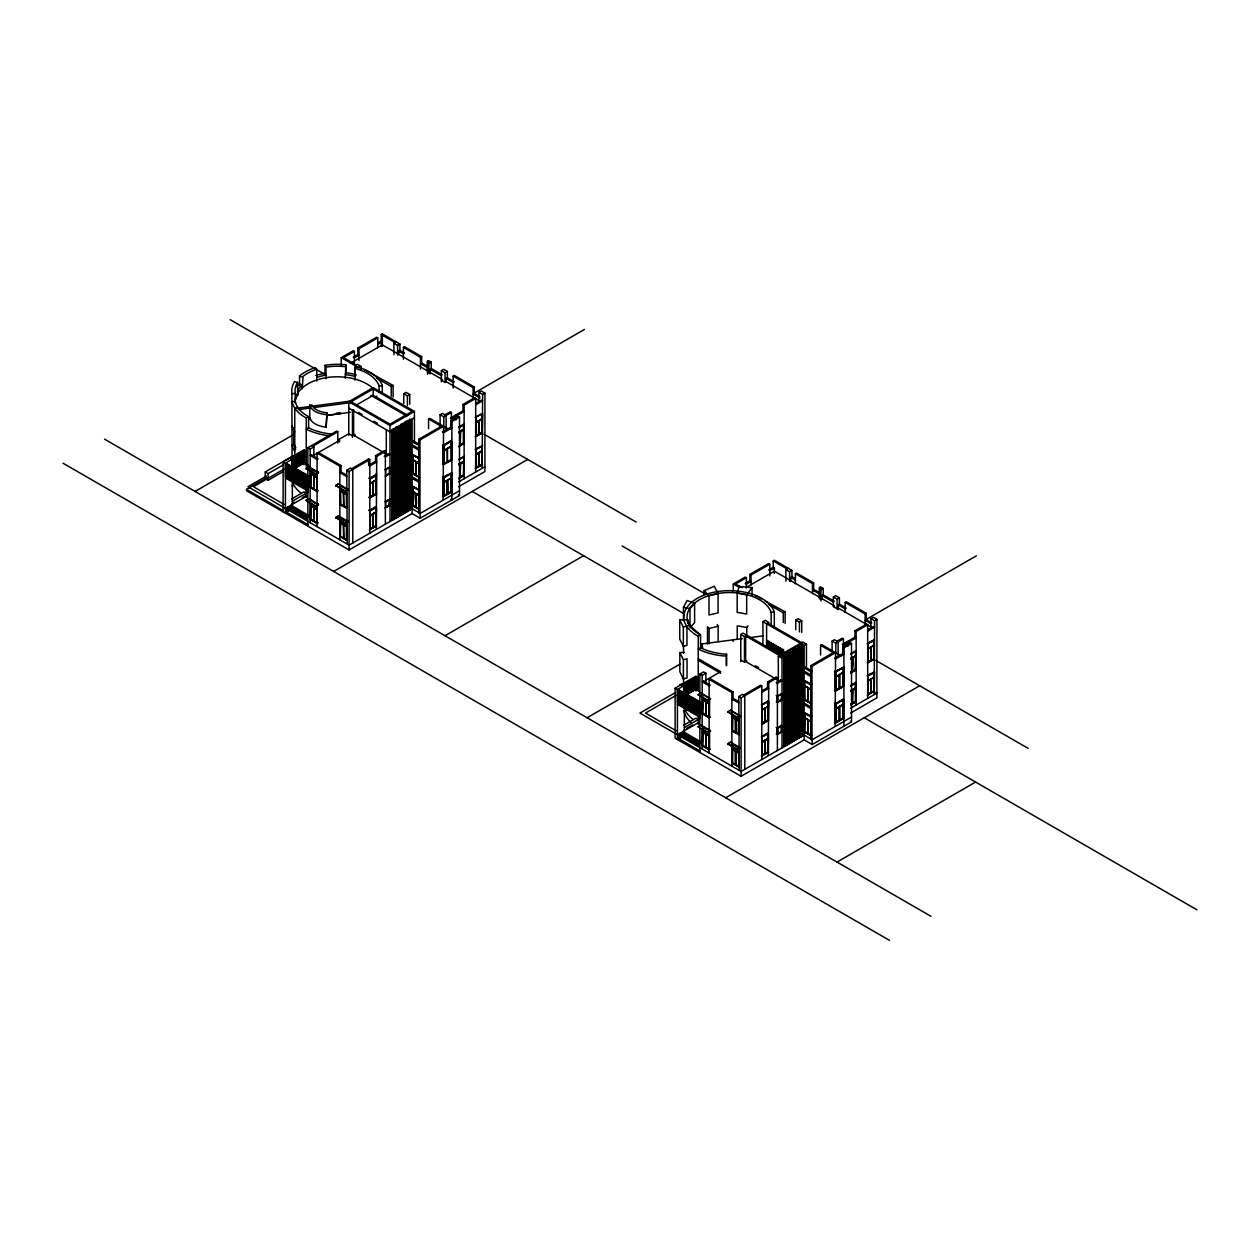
<?xml version="1.0" encoding="UTF-8"?>
<svg xmlns="http://www.w3.org/2000/svg" width="1260" height="1260" viewBox="0 0 1260 1260"><rect width="100%" height="100%" fill="white"/><g stroke="black" fill="none" stroke-linecap="round" stroke-linejoin="round"><path stroke-width="1.5" d="M726.358 656.113L726.563 654.223A48.038 27.736 0 0 1 700.56 647.766L698.245 649.089A50.053 28.901 0 0 0 726.358 656.113L726.358 665.563M752.047 587.617L746.676 594.862L746.676 614.061L737.179 612.344L737.179 593.129L739.1 586.42L752.047 587.617L752.047 595.287M345.287 378.331L345.839 364.786A45.691 26.381 0 0 0 325.946 365.18L325.048 365.337L325.048 375.007M737.305 592.956L737.856 591.113M310.495 419.533L309.739 417.659A19.546 11.277 0 0 0 326.12 427.108L327.002 412.808A18.286 10.553 0 0 1 311.803 404.901L309.739 405.184L309.739 419.265M326.12 427.108L327.002 412.808M683.487 620.692L683.487 607.241L687.109 600.5L694.622 603.43L694.622 622.629L690.008 627.795L690.008 608.596L694.622 603.43M292.147 457.978A45.754 26.413 0 0 1 292.068 457.616L291.879 392.427A45.691 26.381 0 0 1 293.974 382.63L294.557 381.685L297.628 382.315L297.061 383.229A42.431 24.491 0 0 0 295.139 392.348L295.328 403.184M354.974 380.095L354.974 368.408L356.738 366.802A45.691 26.381 0 0 1 382.3 385.639L382.3 393.404M746.755 637.103L746.755 627.511L748.03 625.779M302.243 388.757L303.046 376.378A42.431 24.491 0 0 1 314.606 370.078L316.795 369.322L316.795 381.008M299.549 385.686L299.549 376.016L300.431 375.275A45.691 26.381 0 0 1 312.858 368.487L315.22 367.668L316.795 369.322M739.258 769.876L738.785 696.528L742.486 694.402L744.786 695.74L744.786 769.34M341.255 365.4L341.255 357.651L353.241 350.721L354.391 351.398L354.391 363.022M357.856 355.808L357.856 348.059L376.598 337.255L377.748 337.916L377.732 347.965M381.213 346.468L381.213 334.577L382.363 333.916L399.924 344.043L399.924 351.792M354.391 351.398L343.57 357.651L356.265 364.99M357.856 348.059L359.021 348.736L377.748 337.916M378.126 342.767L381.213 340.988L382.347 341.633L377.732 344.311M350.311 363.352L382.363 344.846L427.014 370.629M393.907 354.863L393.907 343.255L396.223 341.917M361.116 370.33L361.116 366.455L358.801 367.778L341.255 357.651M393.907 343.255L397.609 345.382L399.924 344.043M403.389 359.273L403.389 347.382L404.539 346.72L421.627 356.58L421.627 364.329M398.759 354.769L398.759 351.115L399.924 350.453L404.539 353.115M306.243 417.974L308.558 416.635A42.431 24.491 0 0 1 298.084 407.815L297.738 407.263A42.541 24.554 0 0 1 295.328 401.515L292.068 401.609A45.754 26.413 0 0 0 294.761 408.051L295.013 408.476A45.691 26.381 0 0 0 306.243 417.974L306.243 466.342M403.389 347.382L420.478 357.257L421.627 356.58M348.768 435.393L348.768 401.719L373.196 387.607L414.43 411.406L414.43 443.142M195.079 491.431L293.501 434.621M373.196 388.946L351.083 401.719L390.002 424.179L412.115 411.406L373.196 388.946L373.196 395.341L407.894 415.375M427.408 371.306L427.408 361.242L428.558 360.58L431.219 362.124L431.219 369.857M427.518 374.267L427.518 362.644L428.668 361.982L427.408 361.242M356.186 405.169L373.196 395.341M427.518 362.644L428.904 363.447L431.219 362.124M376.519 378.016L391.261 386.521L393.104 385.45L393.104 397.073M374.582 397.483L376.897 396.144M430.054 373.984L430.054 369.18L431.219 368.518L442.134 374.818M427.518 372.251L430.054 372.377L440.969 378.677M283.342 471.508L268.144 480.28L265.246 478.611L265.246 471.949L292.273 456.341M283.122 511.859L283.122 461.853L303.928 449.836L304.621 450.639L290.745 458.656L290.052 457.852L292.351 459.191L292.351 472.658M307.849 526.144L307.849 447.741L336.641 431.125L337.806 431.786L337.806 443.126M441.378 381.859L441.378 370.645L443.693 369.322L447.379 371.448L447.379 379.197M290.052 458.262L304.621 450.639M304.621 450.245L290.745 458.656M291.595 458.435L304.621 451.71L285.421 463.192L285.421 513.198M312.7 446.276L337.806 431.786M403.735 403.405L403.735 393.718L406.035 392.38L409.736 394.522L409.736 404.208M291.595 458.829L304.621 452.104M292.288 458.829L304.621 451.71M291.595 459.9L304.621 453.175L292.288 460.703M307.849 447.741L310.165 449.064L313.866 446.938L313.866 456.624L312.7 455.868L339.538 440.386L339.538 441.976M265.246 471.949L268.144 473.618L283.342 464.83M308.543 476.138L285.421 463.585L307.849 476.532M291.595 460.294L304.621 453.569M292.288 460.294L304.621 453.175M308.543 477.209L285.421 464.656L307.849 477.603M291.595 461.365L304.621 454.639L292.288 462.168M441.378 370.645L445.079 372.787L447.379 371.448M266.522 475.997L247.921 486.738L349.083 545.155L412.587 508.489M308.543 477.603L285.421 465.05L307.849 477.997M291.595 461.758L304.621 455.033M292.288 461.758L304.621 454.639M308.543 478.674L285.421 466.121L307.849 479.068M291.595 462.829L304.621 456.104L292.288 463.633M403.735 393.718L407.421 395.861L409.736 394.522M291.595 463.239L304.621 456.498M450.733 428.699L450.733 420.856L458.356 416.462L459.506 417.123L459.506 495.526L420.21 518.222L412.115 513.56L349.083 549.943L246.535 490.738L246.535 489.416L266.837 477.697M292.288 463.239L304.621 456.104M308.543 480.139L285.421 467.586L307.849 480.533M291.595 464.294L304.621 457.569L292.288 465.098M284.114 469.051L253.465 486.738L284.272 504.52M293.123 463.806L304.621 457.978M292.288 464.704L304.621 457.569M308.543 481.603L285.421 469.051L307.849 481.997M291.595 465.759L304.621 459.034L292.288 466.562M297.754 462.609L303.928 458.64M292.288 466.168L304.621 459.034M442.528 379.591L441.378 380.252L445.079 382.378L446.229 381.717L479.288 400.806M308.543 483.068L285.421 470.515L307.849 483.478M308.543 483.478L285.421 470.925L307.849 483.872M293.123 466.342L304.621 460.498L291.595 468.704M291.595 467.633L304.621 460.908M317.095 526.68L317.095 453.065L318.245 452.403L341.003 465.538L341.003 473.287M446.229 378.52L447.379 377.858L454.309 381.859L453.159 382.52L446.229 378.52L446.229 382.174M292.288 467.633L304.621 460.498M306.936 483.62L285.421 471.98L307.849 484.942M308.543 484.942L285.421 472.39L307.849 485.336M294.667 467.318L304.621 462.373L303.928 461.979M292.288 469.098L304.621 461.979M453.159 388.001L453.159 376.11L454.309 375.448L474.295 386.977L474.295 392.789M308.543 485.998L285.421 473.461L307.849 486.407M293.816 468.61L304.621 462.373M294.667 468.389L303.928 463.034L306.243 464.373A50.053 28.901 0 0 0 308.637 465.507M308.543 486.407L285.421 473.855L307.849 486.801M354.769 434.511L352.469 435.85L348.768 433.724L338.373 439.709L339.538 440.386M292.351 472.39L285.421 476.39L307.849 489.337M306.007 468.279L308.779 466.673L318.481 472.279L315.709 474.673L306.007 468.279L315.709 473.87L318.481 472.279M306.007 469.066L308.779 467.476L318.481 473.067M310.968 468.61L315.189 471.571M348.768 401.719L390.002 425.518L414.43 411.406M310.968 473.807L317.205 477.414L310.795 473.508L310.858 470.279M317.551 472.012L316.748 472.469L316.748 490.88L310.858 487.069L310.858 473.87M414.43 417.816L390.002 431.912L348.768 408.114M313.803 475.981L314.149 488.974M316.748 477.272L310.511 473.681L317.095 477.477M453.159 376.11L473.13 387.655L474.295 386.977M317.095 453.065L339.853 466.2L341.003 465.538M428.558 428.668L428.558 418.981L429.707 418.32L447.694 428.699M473.902 393.262L584.372 329.474M291.595 498.976L303.928 491.841L306.243 493.18M440.102 425.927L440.102 414.713L442.417 413.39L446.134 415.532L446.134 429.093M478.91 402.003L478.91 392.317L481.226 390.978L484.911 393.12L484.911 471.523L458.608 486.722M292.351 501.197L308.558 491.841M313.913 488.707L313.913 475.508L314.086 489.022M314.26 488.911L313.803 475.571M347.24 543.548L346.768 470.201L350.469 468.074L352.784 469.413L352.784 543.013M351.619 468.736L368.629 458.923L369.794 459.585L369.794 533.201M444.969 414.871L450.292 411.799L451.442 412.461L451.426 428.006M462.971 412.209L462.971 404.46L474.516 397.782L475.681 398.459L475.681 472.059M294.604 502.126L291.517 503.921L292.351 504.394M302.321 497.684L305.408 495.904M375.559 461.601L375.559 455.695L384.221 450.686L385.371 451.363L385.371 524.192M346.768 470.201L349.083 471.539L369.794 459.585M440.102 414.713L443.803 416.855L451.442 412.461M462.971 404.46L464.121 405.122L475.681 398.459M478.91 392.317L482.612 394.459L484.911 393.12M285.421 508.394L307.393 495.716M375.559 455.695L376.724 456.356L385.371 451.363M318.245 490.801L317.095 491.479L310.165 487.478L310.968 470.452M288.193 511.591L288.193 508.394L290.966 506.788L308.59 516.962M288.193 510.001L285.421 511.591L307.849 524.538M306.007 500.283L308.779 498.676L318.481 504.284L315.709 506.677L306.007 500.283L315.709 505.874L318.481 504.284M384.221 456.325L388.836 453.647L390.002 454.324L385.371 456.986M456.041 414.855L462.971 410.855L464.121 411.516L457.191 415.516L456.041 414.855L456.041 419.848M475.902 403.389L481.446 400.192L482.612 400.853L475.681 404.854M335.695 485.415L338.467 483.808L348.154 489.416L345.398 491.809L335.695 485.415L345.398 491.006L348.154 489.416M335.695 486.202L338.467 483.808M459.506 490.723L419.974 513.56L418.824 512.883L418.824 439.283L441.268 426.321L428.558 418.981M418.824 439.283L419.974 439.945L443.567 426.321L443.11 499.669M450.733 420.856L451.883 421.517L459.506 417.123M310.968 505.417L317.095 509.481M316.748 504.473L317.551 504.016M313.803 507.985L313.803 521.183L313.803 507.575M346.421 489.605L347.24 489.148M343.492 493.117L343.602 505.843M370.708 477.729L376.252 474.516M480.753 414.194L475.209 417.391L482.612 413.658L482.265 432.652L476.028 436.259L481.918 432.463L481.918 419.249M316.748 509.276L310.795 505.512M376.094 480.422L376.094 493.637L370.141 497.385L376.378 493.794L376.378 475.382L369.668 478.721L376.724 474.784L375.559 474.122M458.64 427.36L461.758 425.549M385.371 469.791L389.529 466.862M458.577 427.518L463.664 424.053M368.629 478.123L370.141 478.989L376.378 475.382M384.914 469.523L389.655 467.728L389.655 473.319L385.371 476.185L390.002 473.524L389.655 467.728M459.097 427.628L463.774 424.919L463.774 443.331L459.097 446.024M412.461 454.954L419.17 458.278L412.461 454.954L412.461 473.351L419.17 476.69L412.115 473.555L419.044 477.556M391.151 468.326L410.965 456.876M346.421 494.408L340.2 490.801L346.768 494.613M391.151 469.917L410.965 458.483M376.094 475.225L376.094 480.028L370.141 483.793M458.64 432.148L463.428 429.518L458.64 432.558M481.918 414.052L481.981 418.903L476.028 422.651M375.905 480.328L369.668 483.919L376.094 480.028M481.981 418.903L475.555 422.793L481.792 419.186M369.794 483.982L375.905 479.918M459.097 432.416L463.318 429.455M475.681 422.856L481.792 418.792M459.097 432.826L463.318 429.849M340.2 487.856L340.2 504.409L346.894 507.748L339.853 504.614L347.24 508.347L340.31 504.347M444.78 444.292L449.757 441.409M443.709 445.52L451.19 441.205L451.19 446.009L443.992 450.891L451.001 446.292M313.913 520.711L313.913 507.512L314.086 521.026M415.753 462.042L416.036 475.083M443.992 445.678L443.992 464.09L443.52 445.41L451.474 441.362L451.474 459.758L443.11 464.452L443.11 445.252M343.948 506.048L343.492 492.707M418.698 463.349L412.461 459.742L419.044 463.554M310.511 502.724L310.511 519.277L316.748 522.884L310.795 519.12L310.858 505.874M318.245 522.805L317.095 523.483L310.165 519.482L310.968 504.284M443.646 450.686L451.474 446.166L443.992 450.481M460.199 444.859L463.428 443.126L463.774 424.919M369.857 497.227L376.252 493.715M460.562 444.859L463.664 443.252L463.507 424.762M482.139 432.59L475.209 436.59L482.612 432.857L481.792 432.385L481.792 413.989M335.695 517.419L338.467 515.812L348.154 521.419L345.398 523.813L335.695 517.419L345.398 523.01L348.154 521.419M458.577 446.717L464.121 443.52L463.318 443.063M335.695 518.207L338.467 516.616L348.154 522.207M415.879 474.784L415.879 461.585L416.225 474.988M340.657 522.553L346.768 526.617M443.52 463.822L451.19 459.601L451.19 446.402M343.492 525.105L343.602 537.847M369.322 510.52L374.866 507.323M476.595 448.591L482.612 445.662L475.681 449.662M369.668 510.725L376.252 506.52M385.261 501.716L390.002 499.117L389.655 505.323L385.261 507.323L390.002 505.528L384.914 507.922M412.587 486.077L419.17 490.282L412.461 486.959L412.461 505.355L419.17 508.694L412.115 505.559L419.044 509.56M458.577 459.522L464.121 456.325L463.664 475.256M385.497 501.858L389.419 499.59M368.629 510.127L370.141 510.993L376.378 507.386L376.378 525.798L369.668 529.121L376.724 525.987L369.322 529.72M384.914 501.527L389.655 499.716L389.183 505.055M459.097 459.632L463.774 456.923L463.774 475.319L459.097 478.028M475.209 449.395L482.265 446.26L481.792 464.389L482.612 464.861L475.209 468.594M412.461 486.959L412.933 505.087M391.151 500.33L410.965 488.88M346.421 526.412L340.468 522.648L340.468 519.451M391.151 501.921L410.965 490.487M458.64 464.152L463.507 461.57M458.64 464.562L463.318 461.459M369.857 516.033L372.802 514.332M373.149 514.127L376.094 512.426L376.094 525.64L373.086 527.294M463.507 461.963L460.562 463.664L460.026 476.957M475.745 454.891L478.69 453.19M385.418 507.418L389.419 505.197L389.356 499.543M412.933 491.479L419.17 495.479L412.933 491.888M459.097 464.83L463.318 461.853M444.78 476.296L448.103 474.374M443.567 477.524L451.883 472.72L451.474 491.762M442.417 476.863L443.992 477.682L451.474 473.366L451.127 491.573L443.52 495.826L443.52 477.414M415.753 494.046L416.036 507.087L419.044 508.756M343.948 538.052L343.492 524.711M418.698 495.353L412.745 491.589L412.808 486.754M443.646 482.281L451.19 478.012L451.19 473.209M340.2 519.845L340.2 536.413L346.421 540.02L340.468 536.256L340.546 523.01M347.24 540.351L339.853 536.618L340.657 521.419M482.139 445.394L482.265 464.656L475.555 467.995L481.792 464.389M369.794 529.2L372.802 527.53L373.086 514.49M460.483 476.831L463.507 475.162M475.681 468.058L478.69 466.405L478.973 453.364M458.577 478.721L464.121 475.524L460.199 476.863L460.373 463.554M398.081 515.529L391.151 519.529L392.301 520.191L392.301 430.589M399.688 514.6L410.965 508.079M391.608 519.797L398.538 515.797M391.844 519.923L399.231 516.191M458.577 481.934L484.911 466.72M416.225 506.992C411.925 471.46 421.328 515.671 412.745 505.197L412.808 491.951M443.646 495.889L447.237 493.888L447.237 480.69M443.52 495.826L451.426 491.668M333.664 571.442L527.672 459.427M445.016 635.733L583.601 555.723M733.273 591.727L733.273 583.978L745.259 577.048L746.408 577.726L746.408 587.774M749.873 582.136L749.873 574.387L768.6 563.582L769.765 564.244L769.765 575.867M773.231 568.654L773.231 560.905L774.38 560.243L791.942 570.37L791.942 578.12M746.408 577.726L735.572 583.978L741.935 587.648M749.873 574.387L751.023 575.048L769.765 564.244M768.6 569.977L773.231 567.315L774.365 567.961L774.365 573.457M769.75 570.638L774.365 567.961M745.699 587.727L774.38 571.174L819.031 596.957M785.925 581.191L785.925 569.583L788.24 568.244M785.925 569.583L789.626 571.709L791.942 570.37M755.449 596.783L756.598 596.106L761.591 599.004M795.391 583.774L795.391 573.709L796.556 573.048L813.645 582.908L813.645 590.656M790.776 581.096L790.776 577.442L791.942 576.781L795.013 578.56M699.442 691.283A50.053 28.901 0 0 1 698.245 690.701L698.26 636.3L700.56 634.961A42.431 24.491 0 0 1 708.908 595.618A42.431 24.491 0 0 1 771.136 612.391L774.317 611.966L774.317 627.48M795.391 573.709L812.495 583.569L813.645 582.908M587.097 717.759L680.416 663.878M819.425 597.634L819.425 587.569L820.575 586.908L823.237 588.452L823.237 596.185M740.785 661.721L740.785 634.442L743.101 633.103L784.318 656.917L784.318 746.519L783.169 745.857M762.914 645.041L762.914 621.668L765.214 620.33L768.915 622.471L766.6 623.81L766.6 647.577M819.536 598.658L819.536 588.971L820.685 588.31L819.425 587.569M819.536 588.971L820.922 589.774L823.237 588.452M768.537 604.343L783.279 612.848L785.122 611.777L785.122 623.401M740.785 634.442L744.487 636.583L746.786 635.245M822.071 599.162L822.071 595.508L823.237 594.846L834.136 601.146M820.685 597.917L819.536 598.579L822.071 598.705L834.545 605.918L833.395 606.58L833.395 596.972L835.695 595.649L839.396 597.775L839.396 605.524M842.751 655.027L842.751 647.183L850.374 642.789L851.524 643.451L851.524 721.854L812.212 744.55L804.132 739.888L741.101 776.27L675.124 738.187L675.124 688.18L695.945 676.163L696.638 676.966L682.747 684.983L682.054 684.18L684.369 685.519L684.369 698.985M682.054 684.59L696.638 676.966M699.867 752.472L699.867 674.068L703.568 671.927L705.884 673.265L705.884 682.952M696.638 676.573L682.747 684.983M696.638 678.038L682.054 685.645L696.638 678.038L677.439 689.519L677.439 739.525L681.597 737.116M795.737 629.732L795.737 620.046L798.053 618.707L801.754 620.849L801.754 632.473M685.141 684.274L696.638 678.431M699.867 674.068L702.182 675.391L705.884 673.265M700.56 702.466L677.439 689.913L699.867 702.859M683.597 686.227L696.638 679.502L684.29 687.031M683.597 686.621L696.638 679.896M684.29 686.621L696.638 679.502M700.56 703.537L677.439 690.984L699.867 703.93M675.455 692.559L639.938 713.066L741.101 771.482L804.605 734.816M700.56 703.93L677.439 691.378L699.867 704.324M683.597 687.692L696.638 680.967L683.597 689.157M833.395 596.972L837.081 599.114L839.396 597.775M683.597 688.086L696.638 681.361M684.29 688.086L696.638 680.967M700.56 705.001L677.439 692.449L699.867 705.395M795.737 620.046L799.438 622.172L801.754 620.849M700.56 705.395L677.439 692.842L699.867 705.805M683.597 689.567L696.638 682.826L695.945 682.432M684.29 689.567L696.638 682.432M698.953 705.537L677.439 693.913L699.867 706.86M684.29 689.96L696.638 682.826M683.597 690.622L696.638 683.897L684.29 691.425M700.56 706.86L677.439 694.307L699.867 707.269M676.132 695.378L645.482 713.066L676.274 730.847M683.597 691.031L696.638 684.306M684.29 691.031L696.638 683.897M685.141 691.205L696.638 685.361L684.29 692.89M685.141 691.598L696.638 685.771M684.29 692.496L696.638 685.361M705.112 680.636L720.688 671.643L698.245 658.697M700.56 709.396L677.439 696.843L699.867 709.805M685.141 692.669L696.638 686.826L684.29 694.355M685.141 693.063L696.638 687.235M709.112 753.008L709.112 679.392L710.262 678.731L733.021 691.866L733.021 699.615M838.246 604.847L839.396 604.186L846.326 608.186L845.177 608.848L838.246 604.847L838.246 609.651M684.29 693.961L696.638 686.826M700.56 710.86L677.439 698.308L699.867 711.27M685.141 694.134L696.638 688.306L687.377 694.039M686.684 693.646L696.638 688.7M685.834 694.543L696.638 688.306M845.177 612.502L845.177 602.438L846.326 601.776L866.297 613.305L866.297 621.054M700.56 712.325L677.439 699.788L699.867 712.735M700.56 712.735L677.439 700.182L699.867 713.128M686.684 694.717L695.945 689.362L698.245 690.701M746.786 660.838L744.487 662.177L740.785 660.051M833.395 606.58L837.081 608.706L838.246 608.044L871.306 627.134M700.56 713.806L677.439 701.253L699.867 714.199M700.56 714.199L677.439 701.647L699.867 714.593M684.369 698.717L677.439 702.718L699.867 715.664M698.024 694.606L700.796 693L710.498 698.607L707.726 701.001L698.024 694.606L707.726 700.198L710.498 698.607M778.318 681.44L778.318 656.113L802.746 642.001L806.447 644.144L806.447 667.516M702.985 700.135L709.222 703.741L702.812 699.835M709.569 698.339L708.766 698.796L708.766 717.208L709.222 700.371M783.925 655.798L785.074 656.476L785.074 746.077L783.925 745.416L783.925 655.798L785.657 656.145L785.657 745.747M787.39 653.798L789.122 654.145L787.39 653.798L787.39 744.755M789.122 652.806L790.855 653.137L789.122 652.806L789.122 743.746L787.972 743.085M790.855 651.798L792.587 652.144L790.855 651.798L790.855 742.754L789.705 742.077M792.587 650.806L794.32 651.136L792.587 650.806L792.587 741.746L791.438 741.085M794.32 649.798L796.052 650.144L794.32 649.798L794.32 740.754L793.17 740.077M796.052 648.805L797.785 649.136L796.052 648.805L796.052 739.746L794.902 739.084M796.635 738.077L797.785 738.754L798.367 647.467L799.517 648.144L799.517 737.746L798.367 737.084M801.25 736.753L801.832 645.466L802.982 646.144L802.982 735.745L801.832 735.084M705.82 702.308L705.931 715.034M778.318 656.113L782.019 658.24L784.318 656.917M786.807 655.468L785.657 654.806L786.807 655.468L786.807 745.085M797.785 647.798L799.517 648.144M800.667 647.467L799.517 646.805L800.667 647.467L800.667 737.084M801.25 645.797L802.982 646.144M762.914 621.668L804.132 645.466L806.447 644.144M708.766 703.6L702.529 700.009L709.112 703.804M845.177 602.438L865.147 613.982L866.297 613.305M709.112 679.392L731.855 692.527L733.021 691.866M820.575 654.995L820.575 645.309L821.725 644.648L841.223 655.909M865.919 619.589L976.39 555.802M683.597 725.303L695.945 718.168L698.26 719.507L684.369 727.524M832.12 650.727L832.12 641.041L834.435 639.718L838.136 641.86L838.136 655.42M870.928 628.331L870.928 618.644L873.227 617.305L876.928 619.447L876.928 697.851L850.61 713.05M698.953 719.098L699.757 718.641M743.636 695.063L760.646 685.251L761.796 685.913L761.796 759.528M836.986 641.198L842.294 638.127L843.46 638.788L843.444 654.334M854.989 638.537L854.989 630.788L866.533 624.109L867.683 624.787L867.683 698.386M686.621 728.453L692.795 724.894M767.576 687.928L767.576 682.022L776.239 677.014L777.388 677.691L777.388 750.519M677.439 734.722L698.969 722.295M738.785 696.528L741.101 697.867L761.796 685.913M832.12 641.041L835.821 643.183L843.46 638.788M854.989 630.788L856.139 631.449L867.683 624.787M870.928 618.644L874.613 620.786L876.928 619.447M767.576 682.022L768.726 682.684L777.388 677.691M710.262 717.129L709.112 717.806L702.182 713.806L702.985 698.607M680.211 737.919L680.211 734.722L682.983 733.115L700.607 743.29M680.211 736.328L677.439 737.919L699.867 750.865M698.024 726.61L700.796 725.004L710.498 730.611L707.726 733.005L698.024 726.61L707.726 732.202L710.498 730.611M762.032 690.842L767.576 687.645L768.726 688.306L761.796 692.307M848.059 641.183L854.989 637.182L856.139 637.844L849.208 641.844L848.059 641.183L848.059 646.175M867.919 629.716L873.464 626.519L874.613 627.181L867.683 631.181M727.697 711.742L730.469 710.136L740.171 715.743L737.399 718.137L727.697 711.742L737.399 717.334L740.171 715.743M851.524 717.05L811.991 739.888L810.826 739.21L810.826 665.611L833.269 652.649L820.575 645.309M732.328 711.475L740.171 716.53M810.826 665.611L811.991 666.272L835.585 652.649L835.128 725.996M842.751 647.183L843.901 647.845L851.524 643.451M702.985 731.745C722.153 744.313 688.858 724.405 709.222 735.745M709.569 730.343L708.766 730.8L708.766 749.212L709.222 730.532M811.062 671.879L812.212 671.202L805.298 667.202L804.132 667.879L811.062 671.879L811.062 739.084M732.674 717.271L738.911 720.877L732.485 716.971M705.82 734.312L705.931 747.038M739.258 715.475L738.439 715.932L738.439 734.344L738.911 717.507M735.494 719.444L735.62 732.17M768.269 700.844L761.339 704.844L768.38 701.71L767.923 719.854L768.726 720.31L761.796 724.311L768.38 720.121L768.726 701.111L761.686 705.049M872.77 640.521L867.226 643.718L874.267 640.584L874.267 658.98L867.573 662.319L874.613 659.185L867.226 662.917M708.766 735.604L702.812 731.84M777.278 696.055L782.019 693.441L781.547 699.583L776.932 702.245L776.932 695.851M850.594 653.846L856.139 650.648L855.792 669.659L851.114 672.352M867.573 643.923L874.156 639.718M776.239 695.441L777.735 696.308L781.673 694.055L781.673 699.647L777.278 701.647L782.019 699.851L777.388 702.513L776.239 701.851M851.114 653.956L855.792 651.247L855.335 669.391L856.139 669.847L850.594 673.045M811.172 684.605L804.478 681.282L810.716 684.873L812.212 684.007M798.021 686.07L783.169 694.654L783.169 696.245L798.021 687.661M738.439 720.736L732.202 717.129L738.785 720.941M762.142 710.12L767.923 706.655M868.03 648.979L873.81 645.514M761.796 709.915L768.112 706.356L768.033 701.521M867.683 648.79L873.999 645.23M850.658 658.885L855.792 656.051L850.658 658.476L855.524 655.893L855.445 651.042M804.951 685.802L811.062 689.881L804.951 686.212M851.114 659.153L855.792 656.444L855.524 669.485C847.035 680.038 856.28 635.638 852.043 671.281M732.674 730.469L731.855 730.942L739.258 734.674M838.451 669.659L835.128 671.58L835.128 690.779L843.901 686.259L835.585 691.047L834.435 690.385M843.019 667.422L835.538 671.737L843.491 667.69L843.019 685.834L835.994 690.417L843.491 686.086L843.901 667.044L835.585 671.848L834.435 671.186M807.77 688.37L807.77 701.584L807.77 687.976M810.716 689.677L804.825 685.881L811.172 689.803M710.262 749.133L709.112 749.81L702.182 745.81L702.985 730.611M762.142 705.317L761.686 723.445L767.923 719.854M850.658 672.084L855.335 669.391M761.796 723.524L764.82 721.854L765.088 708.813M764.977 721.555L764.977 708.356L764.977 721.555L768.112 719.964L768.033 706.718M867.683 662.382L870.707 660.728L870.865 647.215L870.865 660.413M870.975 660.476L873.999 658.822L874.267 640.584M727.697 743.746L730.469 742.14L740.171 747.747L737.399 750.141L727.697 743.746L737.399 749.338L740.171 747.747M804.951 699.41L804.132 699.883L811.519 703.615M727.697 744.534L730.469 742.14M807.896 701.111L807.896 687.913L808.054 701.41M811.062 684.668L804.132 680.668L804.478 699.678L810.716 703.285L804.825 699.473L804.951 681.014M738.439 747.936L739.258 747.479M735.494 751.433L735.494 764.647L735.43 751.086M762.725 736.045L766.883 733.651M871.385 673.312L867.226 675.722L874.267 672.588L867.573 675.911M766.363 734.359L761.686 737.053L768.269 732.847M777.278 728.044L779.893 726.548M850.658 685.692L853.776 683.881M777.388 728.122L781.547 725.177M850.594 685.849L855.682 682.385M867.683 675.99L874.613 671.99L874.267 690.984L868.03 694.591L873.92 690.779L873.81 672.32M761.339 736.848L768.38 733.714L768.38 752.125L761.686 755.449L768.726 752.315L761.339 756.047M776.239 727.445L777.735 728.312L781.673 726.043L781.673 731.65L776.932 734.249L776.932 727.855M851.114 685.96L855.792 683.251L855.792 701.647L851.114 704.356M812.212 735.21L811.062 735.887L804.132 731.887L811.172 735.021L804.478 731.682L804.951 713.018L804.762 731.524L807.77 733.178M798.021 718.074L783.169 726.658L783.169 728.248L798.021 719.665M738.439 752.74L732.202 749.133L738.911 752.866M850.658 690.48L855.792 688.054L851.114 690.748M850.658 690.889L855.524 687.897L855.792 683.251M873.81 677.518L868.03 680.983M761.796 742.313L768.38 738.517L762.142 742.124M867.683 681.188L873.81 677.124M804.951 717.806L811.172 721.807L804.951 718.216M851.114 691.157L855.792 688.448L856.139 701.851L850.594 705.049M804.478 713.27L810.716 716.877L812.212 716.011M738.911 749.511L738.911 766.08L731.855 762.946L738.785 766.946L732.202 762.741L732.202 746.172M835.585 703.852L843.444 698.78M807.77 720.373L807.77 733.588L807.77 719.98L804.762 718.326M834.435 703.19L835.994 704.009L843.491 699.694L843.491 718.09L835.128 722.783L835.128 703.584M810.716 721.681L804.762 717.916M835.648 709.018L843.019 704.23M738.911 766.08L738.439 749.779M850.658 704.088L855.445 701.458L855.335 682.983M761.875 755.559L768.269 752.047M851.524 703.994L855.682 701.584M874.156 690.921L867.226 694.922L874.613 691.189L873.81 690.716M802.982 734.407L787.327 743.447L788.539 744.077L788.539 654.476M783.625 746.125L790.555 742.124M783.862 746.251L790.792 742.25M850.594 708.262L876.928 693.047L875.779 692.386M807.896 733.115L807.896 719.917L808.054 733.414L811.062 735.084M725.665 797.769L919.674 685.755M837.034 862.061L975.602 782.051M704.088 590.672L714.278 586.231L718.058 593.649L718.058 612.848L709.002 614.99L709.002 595.791L704.088 590.672L704.088 594.515M297.738 407.263L294.761 408.051L294.761 465.901M683.345 646.301L683.345 627.102L689.944 625.385L687.645 619.684L679.754 619.92L679.754 639.119L683.345 646.301L686.968 645.356L686.968 626.157M683.408 678.951L683.408 659.752L687.031 658.807L687.031 678.006L683.408 678.951L679.833 671.769L679.833 652.57L684.463 652.428M683.408 710.955L686.716 710.089M709.002 595.791L718.058 593.649M707.49 644.081L707.49 626.787L709.081 628.441L718.137 626.299L718.137 641.655M325.048 365.337L326.781 367.007A42.431 24.491 0 0 1 345.287 366.628M294.336 444.67L293.706 427.487M354.974 368.408L355.414 368.518A42.431 24.491 0 0 1 379.118 386.064L382.3 385.639M296.51 408.256L352.233 400.853M298.431 409.61L309.944 408.051M313.803 407.563L350.296 402.68M336.483 413.17L340.326 412.65M350.343 412.288L327.253 415.359L340.94 413.532M701.757 643.986L702.497 647.451L701.757 643.986L742.36 638.615M749.873 637.607L763.024 635.859M292.068 393.608L295.328 393.514M679.833 684.574L682.983 684.463M737.179 593.129L746.676 594.862M746.755 627.511L737.242 625.779L737.242 639.214M683.487 607.241L690.008 608.596M299.549 376.016L302.243 377.071M299.549 384.016L302.243 385.072A42.541 24.554 0 0 0 297.628 390.253M381.213 334.577L395.073 342.578M773.231 560.905L787.091 568.906M427.172 366.188L421.627 362.99L420.478 363.652L427.408 367.652M479.84 396.585L474.295 393.388L473.13 394.049L480.06 398.05M819.189 592.515L813.645 589.318L812.495 589.979L819.425 593.98M871.841 622.913L866.297 619.715L865.147 620.377L870.692 623.574M398.759 351.115L403.389 353.776M430.054 369.18L440.969 375.48M790.776 577.442L795.391 580.104M822.071 595.508L832.986 601.808M478.973 421.36L478.69 434.401M870.975 647.687L870.975 660.886L870.975 647.278M483.887 434.165L636.111 522.049M875.905 660.492L1028.129 748.377M478.847 434.086L478.847 420.887L478.501 434.291M361.116 366.455L357.43 364.313L355.115 365.652L355.115 375.338M393.104 385.45L364.581 369.779M785.122 611.777L764.93 600.926M733.273 583.978L739.431 587.538M460.373 431.55L460.373 444.764M852.5 658.35L852.232 671.391M481.792 450.797L475.555 454.797L481.792 451.19M870.975 679.691L870.975 692.89L870.975 679.282M460.026 444.953L460.562 431.66M451.426 440.465L443.567 445.52L442.417 444.859M476.028 454.655L481.981 450.891L481.918 446.056M767.765 623.133L802.746 643.34L780.633 656.113L745.636 635.906L745.636 661.516L779.467 681.046M451.474 441.362L451.883 459.931L443.567 464.719L442.417 464.058M370.897 395.341L406.791 416.068M409.815 419.139L410.965 419.816L410.965 509.418L409.815 508.756M407.5 420.478L408.649 421.139L408.649 510.757L407.5 510.079M843.019 672.62L835.994 676.809M406.35 421.139L407.5 421.816L407.5 511.418L406.35 510.757M230.155 319.662L323.883 373.779M622.172 545.99L705.663 594.2M404.617 422.147L405.767 422.809M463.774 456.923L463.428 475.13M478.847 466.09L478.847 452.891L478.501 466.294M482.139 467.791L482.612 394.459M870.865 692.417L870.865 679.219L870.707 692.732M874.156 694.118L874.613 620.786M447.52 448.844L447.473 461.538M839.538 675.171L839.491 687.865M401.152 424.147L402.302 424.809M398.837 425.47L400.003 426.148L400.003 515.749M852.39 689.881L852.39 703.096M852.5 690.354L852.232 703.395M395.955 427.14L397.105 427.817M418.824 444.087L413.28 440.874L412.115 441.551L419.044 445.552L419.044 512.757M392.49 429.14L393.64 429.817M358.69 412.508L362.077 414.461M373.921 421.297L377.307 423.25M412.115 444.748L419.044 448.749M804.132 671.076L811.062 675.077M412.115 446.339L419.044 450.34M804.132 672.667L811.062 676.667M852.043 703.285L852.5 689.96M843.491 699.694L843.019 717.822L843.901 718.263L835.585 723.051L834.435 722.389M419.517 458.089L412.115 454.34L419.044 458.341M805.99 681.203L810.133 683.613M451.001 478.296L443.992 482.485M472.232 491.431L684.07 613.746M864.25 717.759L1197 909.878M447.52 480.848L447.52 494.046L447.473 480.344L447.93 493.81L451.19 491.605L451.19 478.406M839.538 707.175L839.491 719.87M835.994 708.813L843.208 704.34L843.145 699.489L835.726 703.852L835.726 708.655M755.244 665.721L758.63 667.69M458.356 494.865L459.506 495.526M850.374 721.192L851.524 721.854M387.45 454.718L353.619 435.188L353.619 409.579M451.001 491.495L451.883 491.935L443.567 496.724L442.417 496.062M419.517 477.288L412.587 473.287L412.461 460.152L419.17 463.475L412.745 459.585L412.808 454.75M804.605 699.615L810.999 703.111M412.115 476.752L419.044 480.753M450.733 499.259L451.883 499.937L451.883 421.517M804.132 703.08L811.062 707.081M412.115 478.343L419.044 482.344M804.132 704.671L811.062 708.671M781.673 694.055L781.357 699.473M413.973 486.88L419.517 490.077M810.133 715.617L804.132 712.672L811.172 716.609M412.745 491.998L415.69 493.684L415.69 506.898M416.036 493.888L418.981 495.59M808.054 720.216L810.999 721.917M698.245 660.287L720.688 673.249M311.551 445.599L313.866 446.938M373.086 482.485L372.96 495.227M409.658 507.323L420.21 513.418L420.21 518.222M801.675 733.651L812.212 739.746L812.212 744.55M409.232 509.087L410.382 509.749L410.382 420.147M801.25 735.415L802.399 736.076L802.399 646.474M408.083 509.749L409.232 510.426L409.232 419.47M781.673 726.043L781.357 731.477L777.735 733.918L777.735 728.312M346.547 475.146L341.003 471.933L339.853 472.61L346.768 476.611M738.565 701.473L733.021 698.26L731.855 698.938L738.785 702.938M375.905 493.526L376.724 493.983L369.794 497.983L368.629 497.322M405.767 511.087L406.917 511.749L406.917 422.147L405.767 421.47L405.767 512.426L404.617 511.749M797.785 737.415L798.934 738.077L798.934 648.475M404.035 512.08L405.184 512.757L405.184 423.14L404.035 422.478L404.035 513.418L402.885 512.757M796.052 738.407L797.202 739.084L797.202 649.467M764.631 721.744L765.088 708.419M781.2 731.383L782.019 731.855L777.388 734.517L776.239 733.856M402.302 513.088L403.468 513.749L403.468 424.147L402.302 423.47L402.302 514.427L401.152 513.749M794.32 739.415L795.469 740.077L795.469 650.475M400.57 514.08L401.735 514.757L401.735 425.14M792.587 740.408L793.737 741.085L793.737 651.467M790.855 741.415L792.005 742.077L792.005 652.475M790.099 741.856L791.248 742.518M397.105 516.08L398.27 516.758L398.27 427.14L397.105 426.478L397.105 517.419L395.955 516.758M789.122 742.408L790.272 743.085L790.272 653.467M395.372 517.088L396.538 517.75L396.538 428.148L395.372 427.471L395.372 518.427L394.223 517.75M340.074 485.541L348.154 490.203M710.498 699.394L700.796 693M376.378 507.386L376.031 525.593M768.38 733.714L767.923 751.858M393.64 518.081L394.805 518.758L394.805 429.14L393.64 428.479L393.64 519.419L392.49 518.758M340.468 490.644L346.894 494.55L340.2 491.211L340.468 504.252M375.905 511.922L369.668 515.923L375.905 512.332M308.543 475.745L286.114 463.192M700.56 702.072L678.132 689.519M283.122 461.853L307.849 476.138M675.124 688.18L699.867 702.466M764.977 740.345L765.434 753.827L764.977 740.345L764.631 753.748M765.088 740.817L764.82 753.858M287.721 467.05L308.543 479.068M285.421 466.515L307.849 479.477M370.141 515.797L376.094 512.033L376.094 507.229M308.543 480.533L286.114 467.192M285.421 467.98L307.849 480.942M678.132 694.984L700.56 707.931M308.543 481.997L286.114 468.657M679.723 696.308L700.56 708.325M677.439 695.378L699.867 708.325M285.421 469.46L307.849 482.407M677.439 695.788L699.867 708.734M679.723 697.772L700.56 709.805M677.439 697.252L699.867 710.199M700.56 711.27L678.132 697.914M677.439 698.717L699.867 711.664M702.875 713.396L709.222 716.94M738.911 734.076L732.548 730.532L732.674 715.743M310.621 487.21L317.032 490.723M738.722 734.17L732.328 730.674L732.485 713.774M316.748 490.88L310.511 487.273L310.511 470.72M708.766 717.208L702.529 713.601L702.529 697.048M738.439 734.344L732.202 730.737L732.202 714.184M286.114 474.516L308.543 487.478M287.721 475.839L308.543 487.872M285.421 474.925L307.849 487.872M285.421 475.319L307.849 488.266M376.252 528.932L376.724 456.356M768.269 755.26L768.726 682.684M372.96 527.231C373.653 485.572 372.818 556.164 372.613 514.222M285.421 477.981L307.849 490.943M677.439 704.308L699.867 717.271M318.481 505.071L308.779 498.676M706.34 729.005L700.796 725.004M707.269 729.54L710.498 731.399M732.091 743.872L740.171 748.534M312.354 501.622L315.473 503.417M340.468 517.844L346.705 521.451M702.812 727.052L705.915 728.847M732.485 744.172L738.722 747.778M340.2 518.017L343.318 519.813M683.534 730.249L684.369 730.721M308.59 515.372L290.966 505.197L290.966 508.394M700.607 741.699L682.983 731.524L682.983 734.722M702.812 745.447L709.222 748.944M708.766 749.212L702.529 745.605L702.529 729.052M288.193 506.788L307.424 517.891M680.211 733.115L699.442 744.219M288.193 508.394L307.424 519.498M680.211 734.722L699.442 745.826M246.535 489.416L283.122 510.52M104.58 439.189L931.014 916.335M63 463.192L889.45 940.338M689.614 625.385L700.56 634.961L700.56 648.538M294.037 482.123L294.761 483.257M717.208 624.487L718.137 626.299M679.754 619.92L683.345 627.102M679.833 652.57L683.408 659.752M295.612 447.331L293.816 444.638L295.612 449.332M295.612 447.725L294.131 444.591L294.131 428.038M868.03 644.175L868.03 662.587M868.03 676.179L868.03 694.591M867.762 644.017L867.762 648.821M867.762 649.215L867.762 662.429M867.762 676.022L867.762 680.825M867.762 681.219L867.762 694.433M865.147 613.982L865.147 624.031M856.139 631.449L856.139 705.049M852.579 657.988L852.579 671.186M852.579 689.992L852.579 703.19M843.901 647.845L843.901 726.264M843.145 667.485L843.208 672.336L835.648 676.604L835.726 671.848M843.145 672.698L843.208 685.928M843.145 704.702L843.208 717.932L835.994 722.421L835.994 704.009M839.68 674.777L839.68 687.976M839.68 706.781L839.68 719.98M839.192 674.966L839.255 688.212M839.192 706.97L839.255 720.216M837.081 599.114L837.081 608.801M835.994 672.005L835.994 690.417M835.821 643.183L835.821 652.869M835.726 677.045L835.726 690.26M835.726 709.049L835.726 722.263M820.922 589.774L820.922 600.973M812.495 583.569L812.495 593.633M811.991 666.272L811.991 739.888M810.716 684.873L810.716 703.285M810.716 716.877L810.716 735.273M804.132 645.466L804.132 739.888M799.438 622.172L799.438 631.859M789.626 571.709L789.626 581.395M783.925 653.672L783.342 649.467L783.342 655.279M783.279 612.848L783.279 622.534M782.192 654.617L781.609 648.475L781.609 656.224M782.019 658.24L782.019 747.857M781.436 725.917L781.547 731.587M780.46 655.547L779.877 647.467L779.877 655.216M778.727 654.554L778.144 646.474L778.144 654.223M777.735 696.308L777.735 701.914M777.436 696.134L777.514 701.788M777.436 728.138L777.514 733.792M776.995 653.546L776.428 645.466L776.428 653.216M775.262 652.554L774.695 644.474L774.695 652.223M773.53 651.546L772.963 643.466L772.963 651.215M771.797 650.554L771.23 642.474L771.23 650.223M771.136 612.391L771.136 626.125M770.065 649.546L769.498 641.466L769.498 649.215M768.332 648.553L767.765 640.474L767.765 648.223M768.033 733.525L768.112 738.36L761.686 742.25L768.38 738.911L768.112 751.968M762.142 737.32L762.142 755.716M751.023 575.048L751.023 585.112M744.487 636.583L744.487 661.894M741.101 697.867L741.101 776.27M737.399 717.334L737.399 718.137M737.399 749.338L737.399 750.141M735.84 719.24L735.777 732.485M735.84 751.244L735.777 764.473M735.43 719.082L735.43 732.28M732.958 639.859L732.958 641.466M732.674 745.92L732.548 762.536M732.485 745.778L732.328 762.678M731.855 692.527L731.855 766.143M730.469 710.136L730.469 710.939M726.563 654.223L726.563 665.579M709.569 700.261L709.569 717.538L702.639 713.538L702.812 696.638M709.569 732.265L709.569 749.542M709.081 628.441L709.081 643.797M707.726 700.198L707.726 701.001M707.726 732.202L707.726 733.005M705.742 701.946L705.742 715.144M705.742 733.95L705.742 747.149M702.812 728.642L702.639 745.542M702.182 675.391L702.182 726.61M702.182 728.516L702.182 749.007M699.568 715.538L699.568 718.735M698.26 715.853L698.26 724.311M695.945 689.362L695.945 690.968M687.645 619.684L687.645 623.511M684.369 706.671L684.369 731.682M683.55 645.655L683.55 653.326M683.55 677.659L683.55 683.424M479.036 420.998L479.036 434.196M476.028 417.848L476.028 436.259M476.028 449.851L476.028 468.263M473.13 387.655L473.13 399.546M464.121 405.122L464.121 478.721M460.215 431.865L460.215 445.063M460.215 463.869L460.215 477.067M447.237 448.686L447.237 461.884M445.079 372.787L445.079 382.473M443.803 416.855L443.803 428.479M443.992 477.682L443.992 496.094M443.11 477.256L443.11 496.456M428.904 363.447L428.904 373.133M420.478 357.257L420.478 369.133M419.974 439.945L419.974 513.56M415.69 461.695L415.69 474.894M412.933 454.687L412.933 473.083M412.115 419.139L412.115 513.56M407.421 395.861L407.421 405.531M400.57 424.478L400.57 515.419M398.837 426.809L398.837 516.427M397.609 345.382L397.609 355.068M393.073 430.148L393.073 519.75L391.907 519.088L391.907 429.471M391.261 386.521L391.261 396.207M390.002 425.518L390.002 521.53M389.356 467.555L389.419 473.193L385.717 475.587L385.717 469.98M386.3 429.786L386.3 455.112M385.717 501.984L385.717 507.591M382.363 333.916L382.363 346.453M379.118 386.064L379.118 391.954M375.905 475.115L376.031 493.589M372.739 482.281L372.802 495.526M370.141 478.989L370.141 497.385M370.141 510.993L370.141 529.389M368.629 458.923L368.629 464.735M359.021 348.736L359.021 360.612M354.659 434.448L354.659 436.055M352.469 410.256L352.469 437.519M349.083 471.539L349.083 549.943M346.421 491.447L346.421 508.016M346.421 521.609L346.421 540.02M345.839 364.786L345.839 374.456M345.398 491.006L345.398 491.809M345.398 523.01L345.398 523.813M340.657 487.588L340.657 504.142M339.853 466.2L339.853 517.419M339.853 519.325L339.853 539.816M338.467 515.812L338.467 516.616M325.978 367.132L325.978 378.835M316.748 506.315L316.748 522.884M315.709 473.87L315.709 474.673M315.709 505.874L315.709 506.677M310.165 449.064L310.165 522.679M308.779 466.673L308.779 467.476M308.558 416.635L308.558 428.242M307.739 488.628L307.566 492.408M307.393 488.675L307.393 492.502L307.282 488.896M306.936 488.943L306.936 492.77M306.243 489.573L306.243 497.306M303.928 463.034L303.928 464.641M297.628 382.315L297.628 395.861M294.226 429.865L294.226 444.575M294.226 463.696L294.226 467.381M294.131 460.042L294.131 467.397M293.816 460.073L293.816 467.444M292.351 480.344L292.351 506M268.144 473.618L268.144 480.28M326.12 414.634A19.546 11.277 0 0 1 309.739 405.184M295.139 402.271A42.399 25.231 0.3 0 1 324.781 377.921A42.399 25.231 0.3 0 1 372.629 388.001M295.565 399.814A42.399 25.231 0.4 0 1 296.195 397.829M297.077 395.892A42.399 25.231 0.4 0 1 298.226 394.002M292.603 486.911A45.691 26.381 0 0 1 292.147 485.289M316.874 377.291A42.431 24.491 0 0 1 325.993 375.134L325.048 373.338A46.352 26.759 0 0 0 315.74 375.511M296.746 386.757A45.691 26.381 0 0 1 299.534 384.016M294.761 432.054A45.754 26.413 0 0 1 292.068 425.612M294.115 463.019A45.754 26.413 0 0 1 292.651 459.805M294.761 451.253A45.754 26.413 0 0 1 292.068 444.812M300.699 492.802A45.722 26.397 0 0 1 293.391 484.234M329.726 435.802A50.053 28.901 0 0 1 306.243 429.172L308.543 427.833A48.038 27.736 0 0 0 331.711 434.07M698.26 636.3A45.691 26.381 0 0 1 707.332 593.964A45.691 26.381 0 0 1 774.317 611.966M690.952 722.421A45.691 26.381 0 0 1 684.164 711.616M692.716 719.129A45.722 26.397 0 0 1 685.409 710.561M345.839 372.787L345.287 374.63A41.627 24.034 0 0 1 354.974 376.409L356.249 374.677A45.155 26.066 0 0 0 345.839 372.787M357.856 354.469L353.241 357.131L354.391 357.793L359.021 355.131L357.856 354.469M311.315 454.813L310.165 455.474L317.095 459.475L318.245 458.813L311.315 454.813M375.559 461.317L368.629 465.318L369.794 465.98L376.724 461.979L375.559 461.317M454.907 415.532L450.292 418.194L451.426 418.856L456.041 416.194L454.907 415.532M310.968 505.811L317.205 509.418L310.968 505.811M450.733 427.25L442.417 432.054L443.567 432.716L451.883 427.927L450.733 427.25M340.657 522.947L346.894 526.538L340.657 522.947M481.981 451.3L479.036 453.002L479.036 466.2L481.981 464.499L481.918 451.253M749.873 580.797L745.259 583.459L746.408 584.12L751.023 581.458L749.873 580.797M703.332 681.14L702.182 681.802L709.112 685.802L710.262 685.141L703.332 681.14M780.853 679.975L776.239 682.652L777.388 683.314L782.019 680.652L780.853 679.975M846.925 641.86L842.294 644.522L843.444 645.183L848.059 642.521L846.925 641.86M842.751 653.578L834.435 658.381L835.585 659.043L843.901 654.255L842.751 653.578M843.019 704.623L835.538 708.955L843.019 704.623"/></g></svg>
